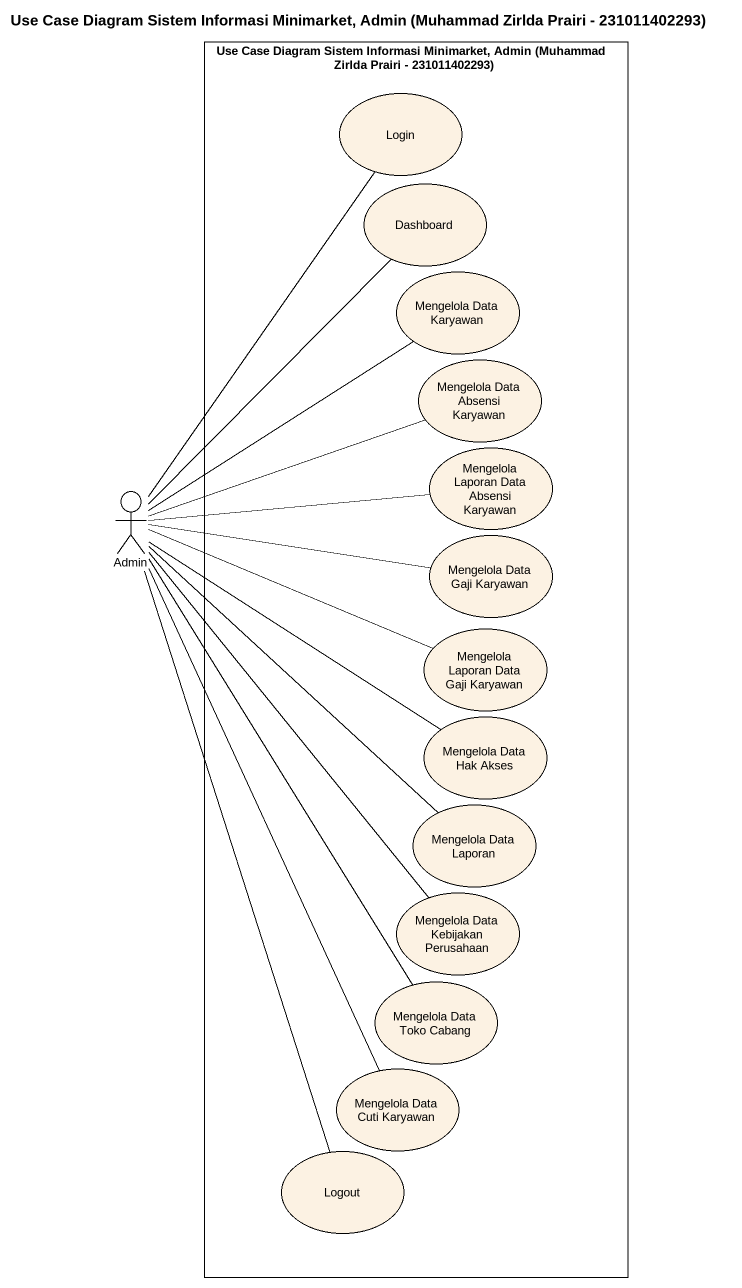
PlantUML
@startuml
title Use Case Diagram Sistem Informasi Minimarket, Admin (Muhammad Zirlda Prairi - 231011402293)
rectangle "Use Case Diagram Sistem Informasi Minimarket, Admin (Muhammad Zirlda Prairi - 231011402293)" as Use_Case_Diagram_Sistem {
  usecase Login
  usecase Dashboard
  usecase "Mengelola Data Karyawan" as Mengelola_Data_Karyawan
  usecase "Mengelola Data Absensi Karyawan" as Mengelola_Data_Absensi
  usecase "Mengelola Laporan Data Absensi Karyawan" as Mengelola_Laporan_Data
  usecase "Mengelola Data Gaji Karyawan" as Mengelola_Data_Gaji_Karyawan
  usecase "Mengelola Laporan Data Gaji Karyawan" as Mengelola_Laporan_Data_Gaji
  usecase "Mengelola Data Hak Akses" as Mengelola_Data_Hak_Akses
  usecase "Mengelola Data Laporan" as Mengelola_Data_Laporan
  usecase "Mengelola Data Kebijakan Perusahaan" as Mengelola_Data_Kebijakan
  usecase "Mengelola Data Toko Cabang" as Mengelola_Data_Toko_Cabang
  usecase "Mengelola Data Cuti Karyawan" as Mengelola_Data_Cuti_Karyawan
  usecase Logout
}
actor Admin
Admin -up- Login
Admin -up- Dashboard
Admin -up- Mengelola_Data_Karyawan
Admin -right- Mengelola_Data_Absensi
Admin -right- Mengelola_Laporan_Data
Admin -right- Mengelola_Data_Gaji_Karyawan
Admin -right- Mengelola_Laporan_Data_Gaji
Admin -- Mengelola_Data_Hak_Akses
Admin -- Mengelola_Data_Laporan
Admin -- Mengelola_Data_Kebijakan
Admin -- Mengelola_Data_Toko_Cabang
Admin -- Mengelola_Data_Cuti_Karyawan
Admin -- Logout
@enduml
